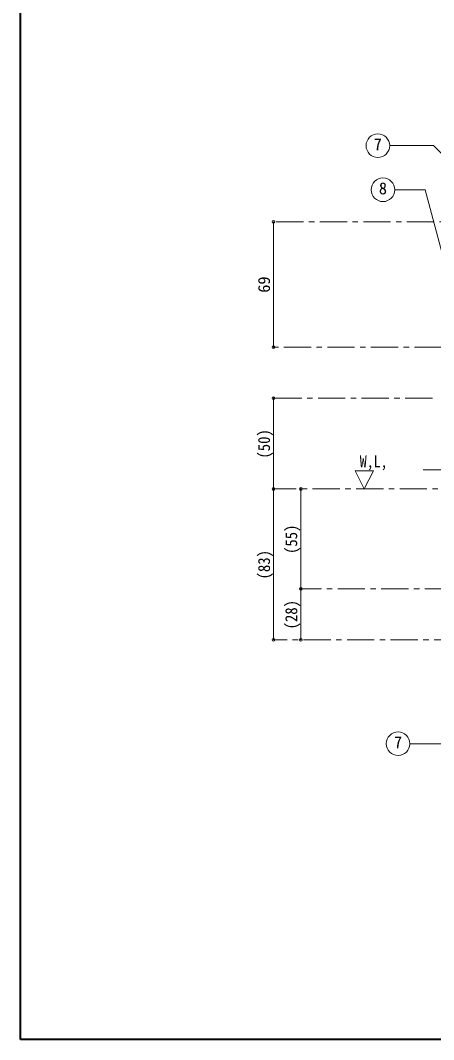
# Model space of a CAD drawing. Units: millimetres, scale not verified. Extents: x -637 to 578, y -407 to 436.
# Drawn here: x -637 to -409, y -407 to 153 of the extents above; entities that cross this region are included whole.
import ezdxf
from ezdxf.enums import TextEntityAlignment as Align

# ---------------------------------------------------------------- set-up
doc = ezdxf.new("R2010")
doc.units = ezdxf.units.MM
doc.header["$LTSCALE"] = 3
doc.header["$PDMODE"] = 32
doc.header["$PDSIZE"] = 1.5
doc.linetypes.add('CHAIN1', pattern=[8, 5, -1, 1, -1])
doc.layers.add('0-0', color=4, linetype='Continuous', lineweight=9)
doc.styles.add('ＭＳ ゴシック', font='')
doc.styles.get('ＭＳ ゴシック').set_extended_font_data('MS Gothic')

msp = doc.modelspace()

# ---------------------------------------------------------------- linework, layer by layer
at = {"layer": '0-0', "color": 1, "lineweight": 40}
for p, q in [((-636.84, -407.426), (-636.84, 435.574)), ((578.16, -407.426), (-636.84, -407.426))]:
    msp.add_line(p, q, dxfattribs=at)
at = {"layer": '0-0', "linetype": 'CHAIN1'}
for p, q in [((-384.84, 42.574), (-497.34, 42.574)), ((-236.665, -26.426), (-497.34, -26.426)), ((-409.84, -54.426), (-497.34, -54.426)), ((-364.84, -104.426), (-497.34, -104.426)), ((-327.015, -159.426), (-482.34, -159.426)), ((-369.84, -187.426), (-497.34, -187.426))]:
    msp.add_line(p, q, dxfattribs=at)
at = {"layer": '0-0'}
for p, q in [((-497.34, -26.426), (-497.34, 42.574)), ((-497.34, -104.426), (-497.34, -54.426)), ((-414.84, -93.926), (-364.84, -93.926)), ((-497.34, -187.426), (-497.34, -104.426)), ((-482.34, -159.426), (-482.34, -104.426)), ((-482.34, -187.426), (-482.34, -159.426))]:
    msp.add_line(p, q, dxfattribs=at)
at = {"layer": '0-0', "color": 7, "lineweight": 18}
for p, q in [((-452.34, -94.426), (-447.34, -104.426)), ((-442.34, -94.426), (-452.34, -94.426)), ((-447.34, -104.426), (-442.34, -94.426)), ((-398.219, -244.589), (-422.253, -244.589))]:
    msp.add_line(p, q, dxfattribs=at)
for points in [[(-373.206, 48.501), (-409.22, 84.515), (-433.371, 84.515)], [(-399.082, 5.277), (-413.809, 60.238), (-430.568, 60.238)]]:
    msp.add_lwpolyline(points, dxfattribs=at)
for centre in [(-439.871, 84.515), (-437.068, 60.238), (-428.753, -244.589)]:
    msp.add_circle(centre, 6.5, dxfattribs=at)
at = {"layer": '0-0', "color": 1}
for p in [(-497.34, 42.574), (-497.34, -26.426), (-497.34, -54.426), (-497.34, -104.426), (-482.34, -104.426), (-482.34, -159.426), (-497.34, -187.426), (-482.34, -187.426)]:
    msp.add_point(p, dxfattribs=at)

# ---------------------------------------------------------------- texts
at = {"layer": '0-0', "color": 7, "style": 'ＭＳ ゴシック'}
for s, p in [('7', (-442.121, 80.015)), ('8', (-439.318, 55.738)), ('7', (-431.003, -249.089))]:
    msp.add_text(s, height=6.598, dxfattribs=at).set_placement(p, align=Align.BOTTOM_LEFT)
msp.add_text('69', height=6.598, rotation=90, dxfattribs=at).set_placement((-497.34, 3.574), align=Align.BOTTOM_LEFT)
at = {"layer": '0-0', "color": 7, "style": 'ＭＳ ゴシック', "width": 0.9}
for s, p in [('(50)', (-497.34, -87.676)), ('(55)', (-482.34, -140.176)), ('(83)', (-497.34, -154.176)), ('(28)', (-482.34, -181.676))]:
    msp.add_text(s, height=6.598, rotation=90, dxfattribs=at).set_placement(p, align=Align.BOTTOM_LEFT)
at = {"layer": '0-0', "color": 7, "style": 'ＭＳ ゴシック', "width": 0.85}
msp.add_text('W,L,', height=6.598, dxfattribs=at).set_placement((-449.84, -94.426), align=Align.BOTTOM_LEFT)

doc.saveas('drawing.dxf')
